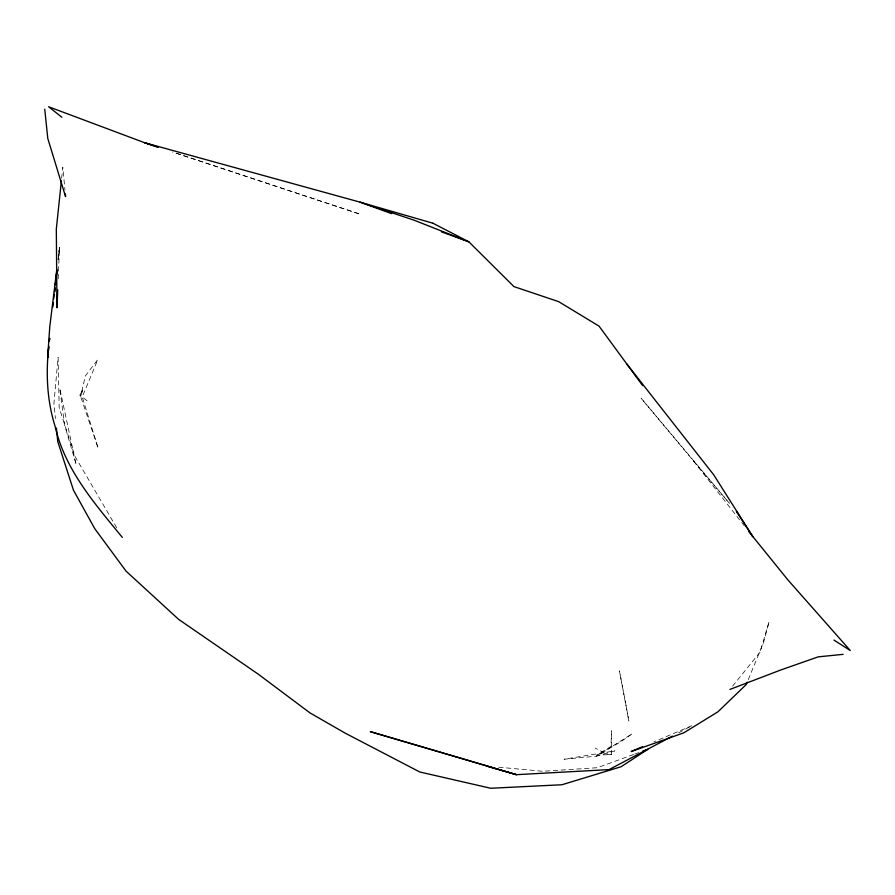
<?xml version="1.0" encoding="UTF-8"?>
<svg xmlns="http://www.w3.org/2000/svg" width="895" height="895" viewBox="0 0 895 895"><rect width="100%" height="100%" fill="white"/><g stroke="black" fill="none" stroke-linecap="round" stroke-linejoin="round"><path stroke-width="0.67" stroke-dasharray="4.47 3.36" d="M611.363 754.608L611.71 730.734L610.837 746.564L596.641 755.033L611.363 754.608L606.508 754.105L595.141 748.052M58.186 278.916L59.529 247.288L58.175 258.252M61.654 178.206L62.818 167.22L64.955 189.975M58.186 259.718L59.529 247.288L58.119 259.763M748.265 679.629L763.625 642.319L769.141 621.499L760.09 652.097L731.662 687.304M79.957 395.031L83.078 389.068L80.617 396.384L98.193 448.317L82.228 396.966L97.835 359.51L85.394 375.889L80.617 396.384L79.957 395.031L89.343 402.627M678.589 732.837L692.126 725.588L653.999 741.81M633.604 754.496L597.446 767.697L542.762 771.289L497.396 767.071M634.902 754.026L638.773 752.617M176.304 153.179L360.383 214.274L172.466 152.038M693.67 461.171L729.347 503.191L641.077 398.174L693.67 461.171L744.316 525.835M116.742 527.837L74.844 456.137L59.171 407.561L58.108 357.362L53.913 403.522L55.434 418.524M631.814 734.023L621.589 741.205L596.54 756.152L564.141 759.217L614.887 750.871L596.54 756.152L631.814 734.023M75.851 463.453L64.608 425.069L59.786 388.452L75.851 463.453M626.041 705.361L619.429 670.847L628.838 720.99L626.041 705.361"/><path stroke-width="1.34" d="M57.727 289.913L56.978 307.791L56.318 229.042L61.375 180.958M48.766 346.745C45.779 373.416 47.021 400.512 55.065 426.233C64.932 469.73 94.848 503.807 122.324 537.403M52.894 306.84L53.32 302.711M48.811 346.712L47.625 357.754L49.773 326.798L56.832 269.227M54.763 291.479L55.065 288.716M55.512 284.565L55.949 280.426M56.251 277.663L56.844 272.147M53.745 298.583L54.215 294.421M54.528 291.647L54.998 287.496M55.311 284.722L55.937 279.173M56.24 276.398L56.866 270.861M747.191 682.135L746.117 684.641L717.924 711.805L683.814 732.826L631.132 751.543L642.565 746.676M672.436 736.137L609.092 769.599L516.426 774.678L486.399 766.053M729.94 689.43L780.608 670.042L818.175 656.863L843.135 654.346M642.644 751.196L647.812 749.316L621.085 766.746L561.948 784.747L490.717 788.26L419.777 771.982L345.134 733.117L310.084 712.968L258.163 674.114L178.62 619.362L126.117 571.211L94.758 528.688L73.457 490.18L57.795 441.716L56.407 428.078M391.618 213.648L360.17 202.18L144.755 142.764L48.576 106.74L61.889 117.267M441.392 231.816L468.902 241.851L513.92 286.59L558.715 301.671L599.068 326.16L642.621 385.555M833.939 640.082L850.25 650.508L787.88 579.893L748.612 531.317M736.484 511.593L752.908 536.799L713.751 474.865L626.925 364.142M736.473 511.582L738.274 513.696M44.75 109.19L47.771 138.389L65.581 196.665L65.335 193.98M49.617 338.489L49.326 341.241L49.706 338.422M432.956 223.235L360.17 202.18L414.016 220.159L468.902 241.851L432.956 223.235M456.215 756.846L370.284 731.64L516.426 774.678L456.215 756.846M157.9 147.104L144.755 142.764L157.956 147.183"/></g></svg>
